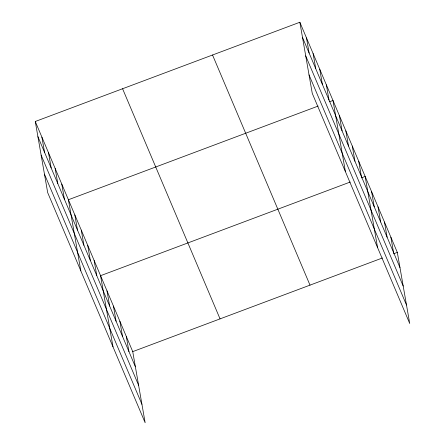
<?xml version="1.0" encoding="UTF-8"?>
<svg xmlns="http://www.w3.org/2000/svg" width="445" height="445" viewBox="0 0 445 445"><rect width="100%" height="100%" fill="white"/><g stroke="black" fill="none" stroke-linecap="round" stroke-linejoin="round"><path stroke-width="0.67" d="M35.272 121.491L132.738 351.628L145.148 422.75L47.682 192.618L35.272 121.491L299.852 22.25L397.318 252.382L409.728 323.509L312.262 93.372L299.852 22.25M318.114 106.077L68.408 199.738L80.823 270.86M329.756 101.71L332.988 100.498L345.403 171.62M350.276 182.022L100.57 275.683L112.986 346.805M361.273 177.894L365.15 176.442L377.566 247.565M132.738 351.628L382.439 257.966M393.436 253.839L397.318 252.382M302.5 37.43L399.966 267.567M305.721 55.892L403.187 286.024M309.041 74.91L406.507 305.048M212.538 55.002L310.004 285.134M122.581 88.744L220.047 318.876M37.92 136.676L135.386 366.808M41.14 155.133L138.606 385.27M44.461 174.156L141.927 404.288M390.882 237.196L393.53 252.376M384.452 222.005L387.1 237.185M378.016 206.819L380.67 221.999M371.586 191.628L374.234 206.808M358.72 161.251L361.368 176.431M352.29 146.06L354.938 161.246M345.854 130.875L348.502 146.055M339.424 115.683L342.072 130.863M326.363 84.845L329.011 100.025M319.732 69.198L322.386 84.378M313.108 53.55L315.755 68.73M306.477 37.897L309.13 53.077M126.302 336.437L128.95 351.617M119.872 321.251L122.52 336.431M113.436 306.06L116.089 321.24M107.006 290.874L109.654 306.054M94.14 260.492L96.788 275.678M87.71 245.306L90.357 260.486M81.274 230.115L83.921 245.295M74.843 214.929L77.491 230.11M61.783 184.091L64.43 199.271M55.152 168.438L57.806 183.624M48.527 152.791L51.175 167.971M41.897 137.143L44.55 152.323"/></g></svg>
